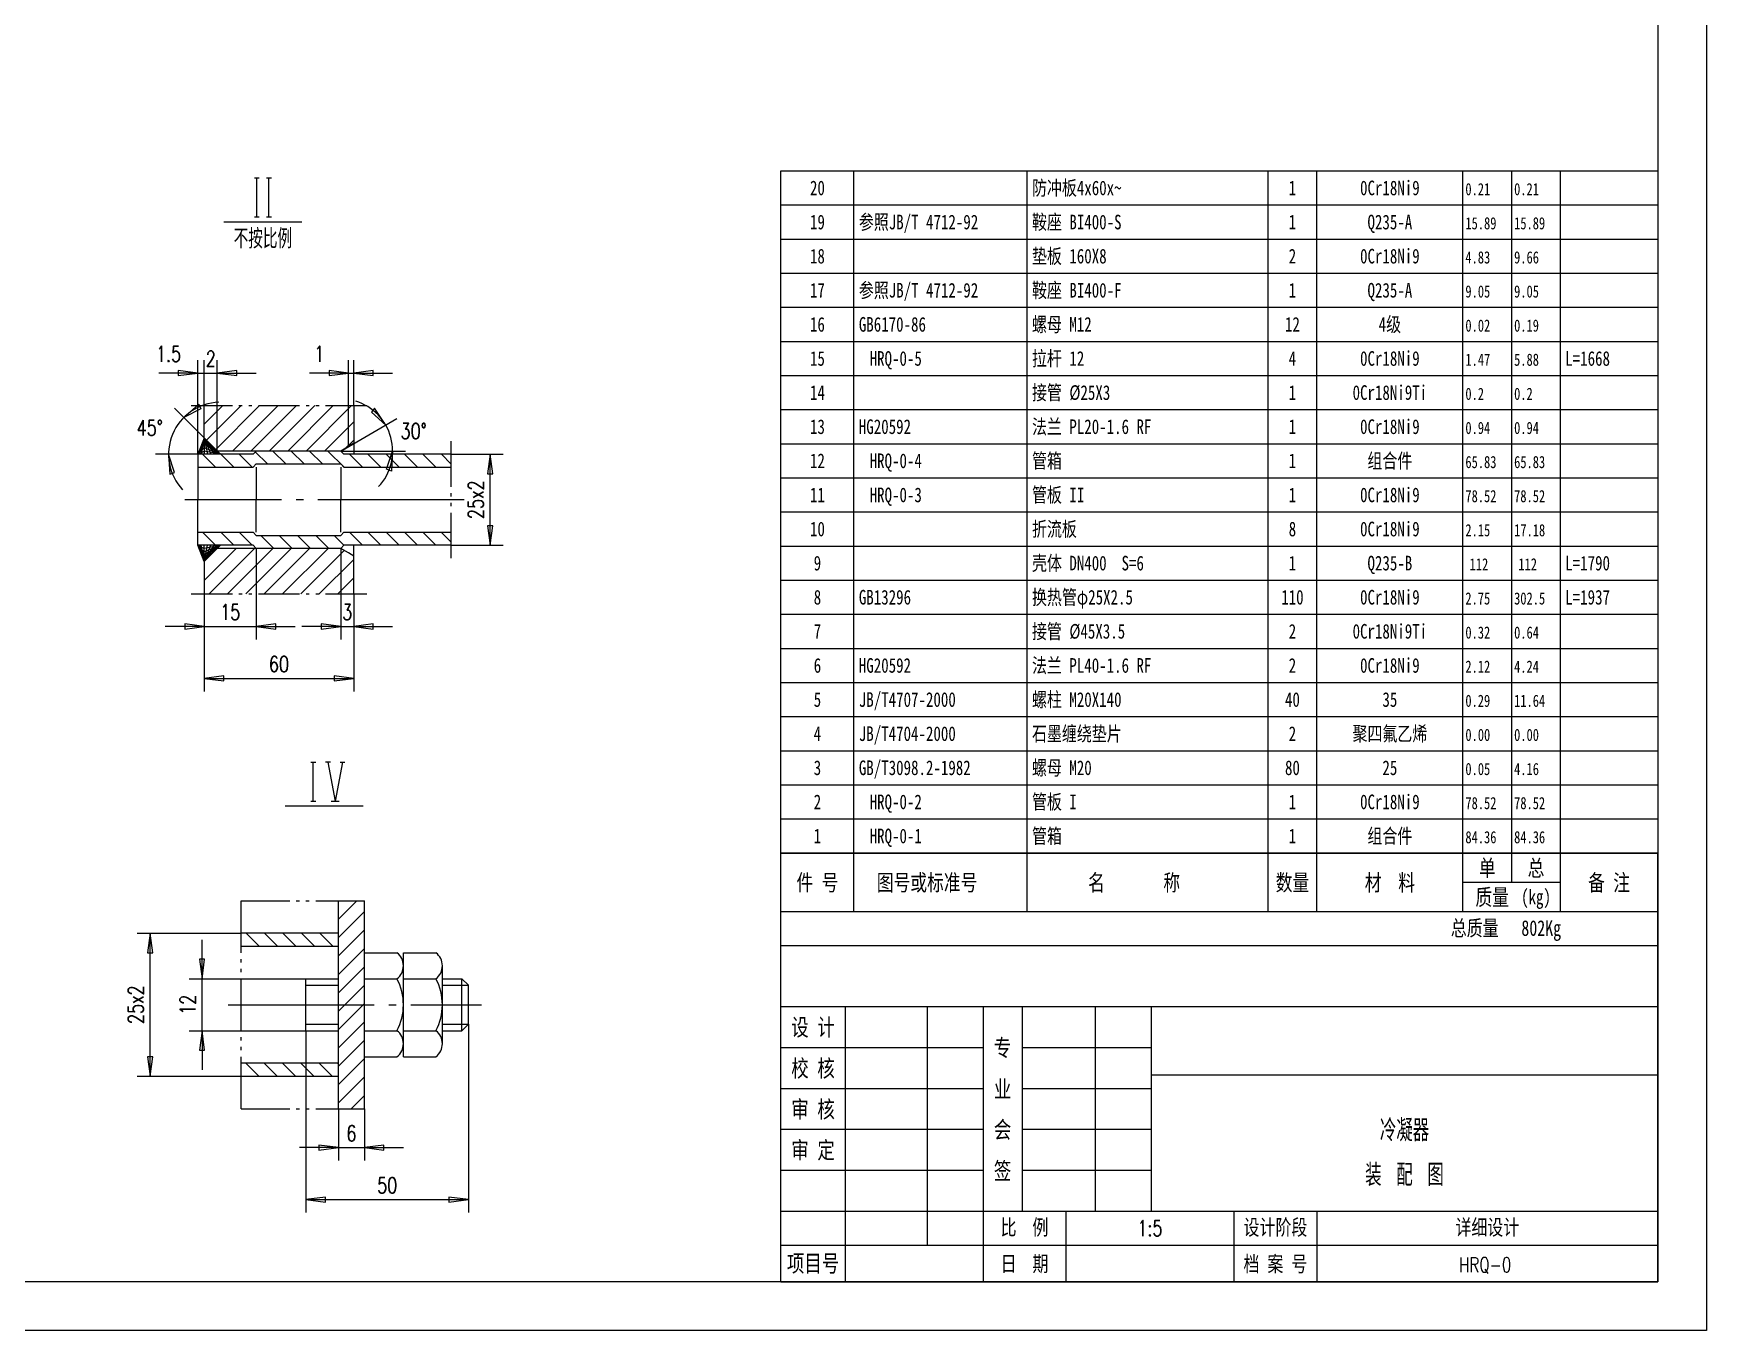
# Model space of a CAD drawing. Extents: x -287 to 13624, y -50 to 2920.
# Drawn here: x 2286 to 4003, y -50 to 1281 of the extents above; entities that cross this region are included whole.
import ezdxf
from ezdxf.enums import TextEntityAlignment as Align

# ---------------------------------------------------------------- set-up
doc = ezdxf.new("R2010")
doc.units = 0
doc.header["$LTSCALE"] = 30
doc.header["$MEASUREMENT"] = 0
doc.linetypes.add('CENTER', pattern=[6.25, 5, -0.5, 0.25, -0.5])
doc.layers.get('0').update_dxf_attribs({"linetype": 'CONTINUOUS'})
for name, color, linetype in [('1', 2, 'CONTINUOUS'), ('2', 1, 'CONTINUOUS'), ('4', 2, 'CENTER')]:
    doc.layers.add(name, color=color, linetype=linetype)
doc.styles.add('HZ', font='txt', dxfattribs={"width": 0.75, "bigfont": 'hztxt'})
doc.styles.add('MYHZ', font='SimSun.ttf', dxfattribs={"width": 0.75})

msp = doc.modelspace()

# ---------------------------------------------------------------- linework, layer by layer
at = {"color": 7}
for p, q in [((3119, 282.4999999999897), (3119, 1.466318842507832e-06)), ((3203, 282.4999999999897), (3203, 37.4999999999897)), ((3260.5, 282.4999999999897), (3260.5, -1.552715282410275e-06)), ((3300.5, 282.4999999999897), (3300.5, 72.49999999998971)), ((3375.5, 282.4999999999897), (3375.5, 72.49999999998971)), ((3433, 282.4999999999897), (3433, 72.49999999998971)), ((3053, 240.4999999999897), (3260.5, 240.4999999999897)), ((3300.5, 240.4999999999897), (3433, 240.4999999999897)), ((3433, 212.4999999999897), (3953, 212.4999999999897)), ((3053, 198.4999999999897), (3260.5, 198.4999999999897)), ((3300.5, 198.4999999999897), (3433, 198.4999999999897)), ((3053, 156.4999999999897), (3260.5, 156.4999999999897)), ((3300.5, 156.4999999999897), (3433, 156.4999999999897)), ((3053, 114.4999999999897), (3260.5, 114.4999999999897)), ((3300.5, 114.4999999999897), (3433, 114.4999999999897)), ((3053, 72.49999999998971), (3953, 72.49999999998971)), ((3345.5, 72.49999999998971), (3345.5, -1.552715282410275e-06)), ((3518, 72.49999999998971), (3518, -1.552715282410275e-06)), ((3603, 72.49999999998971), (3603, -1.552714612966914e-06)), ((3053, 37.4999999999897), (3953, 37.4999999999897))]:
    msp.add_line(p, q, dxfattribs=at)
at = {"layer": '1', "color": 7}
for p, q in [((3053, 1140), (3953, 1140)), ((3128, 440), (3128, 1140)), ((3305.706523225894, 440), (3305.706523225893, 1140)), ((3553, 440), (3553, 1140)), ((3603, 440), (3603, 1140)), ((3753, 440), (3753, 1140)), ((3803, 440), (3803, 1140)), ((3853, 440), (3853, 1140)), ((3053, 1105), (3953, 1105)), ((2481.326647586064, 1087.842981229551), (2561.326647586064, 1087.842981229551)), ((3053, 1070), (3953, 1070)), ((3053, 1035), (3953, 1035)), ((3053, 1000), (3953, 1000)), ((3053, 965), (3953, 965)), ((2454.539397366421, 849.2025074397989), (2454.539397366421, 945.8691334163614)), ((2461.206023342984, 865.8691334163614), (2461.206023342984, 945.8691334163614)), ((2474.539397366421, 852.5358204280801), (2474.539397366421, 945.8691334163614)), ((2609.206023342984, 857.1545948421426), (2609.206023342984, 945.8691334163614)), ((2614.539397366421, 899.2025074397989), (2614.539397366421, 945.8691334163614)), ((2454.539397366421, 932.5358814632364), (2461.206023342984, 932.5358814632364)), ((2461.206023342984, 932.5358814632364), (2474.539397366421, 932.5358814632364)), ((2609.206023342984, 932.5358814632364), (2614.539397366421, 932.5358814632364)), ((3053, 930), (3953, 930)), ((2477.872649319546, 849.2025074397989), (2430.753142483609, 896.3638843929239)), ((2447.872649319546, 899.2025074397989), (2490.094939358609, 899.2025074397989)), ((2480.320403225796, 899.2025074397989), (2461.206023342984, 880.0880054866739)), ((2463.524626858609, 863.5505299007364), (2499.176604397671, 899.2025074397989)), ((2518.032805569546, 899.2025074397989), (2472.952727444546, 854.1224293147989)), ((2490.222380764859, 852.5358204280801), (2536.889006741421, 899.2025074397989)), ((2496.761565335171, 899.2025074397989), (2500.094939358609, 899.2025074397989)), ((2506.761565335171, 899.2025074397989), (2510.094939358609, 899.2025074397989)), ((2555.745085842984, 899.2025074397989), (2509.078581936734, 852.5358204280801)), ((2516.761565335171, 899.2025074397989), (2558.983855374234, 899.2025074397989)), ((2527.934661038296, 852.5358204280801), (2574.601287014859, 899.2025074397989)), ((2593.457488186734, 899.2025074397989), (2546.790862210171, 852.5358204280801)), ((2565.647063382046, 852.5358204280801), (2612.313689358609, 899.2025074397989)), ((2565.650481350796, 899.2025074397989), (2568.983855374234, 899.2025074397989)), ((2575.650481350796, 899.2025074397989), (2578.983855374234, 899.2025074397989)), ((2585.650481350796, 899.2025074397989), (2627.872649319546, 899.2025074397989)), ((3053, 895), (3953, 895)), ((2614.539397366421, 882.5720142757364), (2584.503142483609, 852.5358204280801)), ((2601.206023342984, 852.5358204280801), (2658.944304592984, 885.8633961116739)), ((2606.300871975796, 855.4772877132364), (2614.539397366421, 863.7158131038614)), ((2714.539397366421, 815.8691334163614), (2714.539397366421, 862.5358204280801)), ((3053, 860), (3953, 860)), ((2477.872649319546, 849.2025074397989), (2411.206023342984, 849.2420582210489)), ((2459.370696194546, 849.2025074397989), (2472.703948147671, 835.8691334163614)), ((2491.560149319546, 835.8691334163614), (2478.226775296109, 849.2025074397989)), ((2497.082976467984, 849.2025074397989), (2510.416350491421, 835.8691334163614)), ((2525.939177639859, 839.2025074397989), (2513.572600491421, 851.5690845882364)), ((2531.462004788296, 852.5358204280801), (2544.795378811734, 839.2025074397989)), ((2563.651457913296, 839.2025074397989), (2550.318205960171, 852.5358204280801)), ((2569.174285061734, 852.5358204280801), (2582.507659085171, 839.2025074397989)), ((2604.697234280484, 835.8691334163614), (2588.030486233609, 852.5358204280801)), ((2601.206023342984, 852.5358204280801), (2667.872649319546, 852.5358204280801)), ((2610.220061428921, 849.2025074397989), (2623.553313382046, 835.8691334163614)), ((2642.409514553921, 835.8691334163614), (2629.076140530484, 849.2025074397989)), ((2647.932341702359, 849.2025074397989), (2661.265715725796, 835.8691334163614)), ((2680.121794827359, 835.8691334163614), (2666.788542874234, 849.2025074397989)), ((2685.644744046109, 849.2025074397989), (2698.977995999234, 835.8691334163614)), ((2714.539397366421, 839.1639942562051), (2704.500945217984, 849.2025074397989)), ((2714.539397366421, 849.2025074397989), (2767.872771389859, 849.2025074397989)), ((2754.539397366421, 755.8691334163614), (2754.539397366421, 849.2025074397989)), ((3053, 825), (3953, 825)), ((2714.539397366421, 805.8691334163614), (2714.539397366421, 809.2025074397989)), ((2714.539397366421, 795.8691334163614), (2714.539397366421, 799.2025074397989)), ((3053, 790), (3953, 790)), ((2714.539397366421, 742.5358204280801), (2714.539397366421, 789.2025074397989)), ((2459.231902249234, 769.2025074397989), (2472.565154202359, 755.8691334163614)), ((2491.421355374234, 755.8691334163614), (2478.087981350796, 769.2025074397989)), ((2496.944182522671, 769.2025074397989), (2510.277556546109, 755.8691334163614)), ((2532.467009671109, 752.5358204280801), (2519.133757717984, 765.8691334163614)), ((2537.989836819546, 765.8691334163614), (2551.323210842984, 752.5358204280801)), ((2570.179412014859, 752.5358204280801), (2556.846037991421, 765.8691334163614)), ((2575.702239163296, 765.8691334163614), (2589.035491116421, 752.5358204280801)), ((2604.558318264859, 755.8691334163614), (2594.558318264859, 765.8691334163614)), ((2610.081267483609, 769.2025074397989), (2623.414519436734, 755.8691334163614)), ((2642.270720608609, 755.8691334163614), (2628.937346585171, 769.2025074397989)), ((2647.793547757046, 769.2025074397989), (2661.126921780484, 755.8691334163614)), ((2679.983000882046, 755.8691334163614), (2666.649748928921, 769.2025074397989)), ((2685.505828030484, 769.2025074397989), (2698.839202053921, 755.8691334163614)), ((2714.539397366421, 759.0251392757364), (2704.362029202359, 769.2025074397989)), ((2714.539397366421, 755.8691334163614), (2767.872771389859, 755.8691334163614)), ((2493.931365139859, 752.5358204280801), (2461.206023342984, 719.8103565608926)), ((2466.120940335171, 705.8691334163614), (2512.787566311734, 752.5358204280801)), ((2531.643767483609, 752.5358204280801), (2484.977141507046, 705.8691334163614)), ((2503.833342678921, 705.8691334163614), (2550.499968655484, 752.5358204280801)), ((2514.539397366421, 752.5358204280801), (2514.539397366421, 659.2024464046426)), ((2569.356047757046, 752.5358204280801), (2522.689421780484, 705.8691334163614)), ((2541.545622952359, 705.8691334163614), (2588.212248928921, 752.5358204280801)), ((2604.922576077359, 750.3900074397989), (2560.401824124234, 705.8691334163614)), ((2579.258025296109, 705.8691334163614), (2614.539397366421, 741.1505665218301)), ((2601.206023342984, 752.5358204280801), (2601.206023342984, 659.2024464046426)), ((3053, 755), (3953, 755)), ((2614.539397366421, 722.2943653499551), (2598.114226467984, 705.8691334163614)), ((2447.872649319546, 705.8691334163614), (2490.094939358609, 705.8691334163614)), ((2461.206023342984, 705.8691334163614), (2461.206023342984, 605.8691334163614)), ((2496.761565335171, 705.8691334163614), (2500.094939358609, 705.8691334163614)), ((2506.761565335171, 705.8691334163614), (2510.094939358609, 705.8691334163614)), ((2516.761565335171, 705.8691334163614), (2558.983855374234, 705.8691334163614)), ((2565.650481350796, 705.8691334163614), (2568.983855374234, 705.8691334163614)), ((2575.650481350796, 705.8691334163614), (2578.983855374234, 705.8691334163614)), ((2585.650481350796, 705.8691334163614), (2627.872649319546, 705.8691334163614)), ((2614.539397366421, 705.8691334163614), (2614.539397366421, 605.8691334163614)), ((3053, 720), (3953, 720)), ((2461.206023342984, 672.5358204280801), (2514.539397366421, 672.5358204280801)), ((2601.206023342984, 672.5358204280801), (2614.539397366421, 672.5358204280801)), ((3053, 685), (3953, 685)), ((3053, 650), (3953, 650)), ((2461.206023342984, 619.2024464046426), (2614.539397366421, 619.2024464046426)), ((3053, 615), (3953, 615)), ((3053, 580), (3953, 580)), ((3053, 545), (3953, 545)), ((3053, 510), (3953, 510)), ((2544.324133192285, 488.2782747584424), (2624.324133192285, 488.2782747584424)), ((3053, 475), (3953, 475)), ((3953, 440), (3053, 440)), ((3053, 440), (3953, 440)), ((3128, 380), (3128, 440)), ((3305.706523225893, 380), (3305.706523225893, 440)), ((3553, 380), (3553, 440)), ((3603, 380), (3603, 440)), ((3753, 380), (3753, 440)), ((3803, 410), (3803, 440)), ((3853, 380), (3853, 440)), ((3753, 410), (3853, 410)), ((2498.924019892496, 391.0018731602977), (2548.924019892496, 391.0018731602977)), ((2498.924019892496, 337.6685601720164), (2498.924019892496, 391.0018731602977)), ((2555.590767939371, 391.0018731602977), (2558.924019892496, 391.0018731602977)), ((2565.590767939371, 391.0018731602977), (2568.924019892496, 391.0018731602977)), ((2575.590767939371, 391.0018731602977), (2625.590767939371, 391.0018731602977)), ((2617.842232783121, 391.0018731602977), (2598.924019892496, 372.0837823399852)), ((2598.924019892496, 353.2277032384227), (2625.590767939371, 379.8943292149852)), ((2625.590767939371, 361.0381280431102), (2598.924019892496, 334.3714410313914)), ((2392.257271845621, 357.6686212071727), (2498.924019892496, 357.6686212071727)), ((2405.590767939371, 211.0018731602977), (2405.590767939371, 357.6686212071727)), ((2504.265084345621, 357.6686212071727), (2517.598336298746, 344.3352471837352)), ((2536.454537470621, 344.3352471837352), (2523.121285517496, 357.6686212071727)), ((2541.977242548746, 357.6686212071727), (2555.310738642496, 344.3352471837352)), ((2574.166939814371, 344.3352471837352), (2560.833443720621, 357.6686212071727)), ((2579.689644892496, 357.6686212071727), (2593.022896845621, 344.3352471837352)), ((2598.924019892496, 357.2904473790477), (2598.545846064371, 357.6686212071727)), ((2498.924019892496, 327.6685601720164), (2498.924019892496, 331.0018731602977)), ((2598.924019892496, 315.5152398595164), (2625.590767939371, 342.1819268712352)), ((2445.590767939371, 311.0018731602977), (2565.590767939371, 311.0018731602977)), ((2458.924019892496, 257.6685601720164), (2458.924019892496, 311.0018731602977)), ((2498.924019892496, 317.6685601720164), (2498.924019892496, 321.0018731602977)), ((2498.924019892496, 257.6685601720164), (2498.924019892496, 311.0018731602977)), ((2625.590767939371, 323.3257256993602), (2598.924019892496, 296.6590386876414)), ((2565.590767939371, 304.3352471837352), (2598.924019892496, 304.3352471837352)), ((2598.924019892496, 277.8028375157664), (2625.590767939371, 304.4695245274852)), ((2705.590767939371, 304.3352471837352), (2732.257271845621, 304.3352471837352)), ((2625.590767939371, 285.6133843907664), (2598.924019892496, 258.9466363438914)), ((2445.590767939371, 257.6685601720164), (2565.590767939371, 257.6685601720164)), ((2565.590767939371, 264.3352471837352), (2598.924019892496, 264.3352471837352)), ((2565.590767939371, 257.6685601720164), (2565.590767939371, 71.00187316029769)), ((2598.924019892496, 240.0904351720164), (2625.590767939371, 266.7571221837352)), ((2705.590767939371, 264.3352471837352), (2732.257271845621, 264.3352471837352)), ((2732.257271845621, 264.3352471837352), (2732.257271845621, 71.00187316029769)), ((2498.924019892496, 247.6685601720164), (2498.924019892496, 251.0018731602977)), ((2498.924019892496, 237.6685601720164), (2498.924019892496, 241.0018731602977)), ((2625.590767939371, 247.9009210118602), (2598.924019892496, 221.2342950352977)), ((2498.924019892496, 177.6685601720164), (2498.924019892496, 231.0018731602977)), ((2503.719430048746, 224.3352471837352), (2517.052682001871, 211.0018731602977)), ((2535.908883173746, 211.0018731602977), (2522.575631220621, 224.3352471837352)), ((2541.431832392496, 224.3352471837352), (2554.765084345621, 211.0018731602977)), ((2573.621285517496, 211.0018731602977), (2560.287789423746, 224.3352471837352)), ((2579.143990595621, 224.3352471837352), (2592.477242548746, 211.0018731602977)), ((2598.924019892496, 223.4114190587352), (2598.000191767496, 224.3352471837352)), ((2598.924019892496, 202.3780938634227), (2625.590767939371, 229.0447198399852)), ((2392.257271845621, 211.0018731602977), (2498.924019892496, 211.0018731602977)), ((2625.590767939371, 210.1885797032664), (2598.924019892496, 183.5218316563914)), ((2611.926949579996, 177.6685601720164), (2625.590767939371, 191.3323785313914)), ((2498.924019892496, 177.6685601720164), (2548.924019892496, 177.6685601720164)), ((2555.590767939371, 177.6685601720164), (2558.924019892496, 177.6685601720164)), ((2565.590767939371, 177.6685601720164), (2568.924019892496, 177.6685601720164)), ((2575.590767939371, 177.6685601720164), (2625.590767939371, 177.6685601720164)), ((2598.924019892496, 177.6685601720164), (2598.924019892496, 124.3351861485789)), ((2625.590767939371, 177.6685601720164), (2625.590767939371, 124.3351861485789)), ((2598.924019892496, 137.6685601720164), (2625.590767939371, 137.6685601720164)), ((2565.590767939371, 84.33518614857894), (2732.257271845621, 84.33518614857894))]:
    msp.add_line(p, q, dxfattribs=at)
for points in [[(-286.7150936533035, -50), (-286.7150936533035, 2920), (4003, 2920), (4003, -50)], [(2440.177092678921, 886.9316334163614), (2455.667693264859, 900.6120533382364), (2457.782439358609, 895.7159351741739)], [(2647.396697171109, 879.1979298030801), (2635.983977444546, 896.4276050960489), (2632.671843655484, 892.2474293147989)], [(2424.539275296109, 849.2341236507364), (2425.797942288296, 828.6058277522989), (2430.757414944546, 830.5674366390176)], [(2654.539397366421, 852.5358204280801), (2653.268523342984, 831.9082569515176), (2648.310149319546, 833.8727955257364)]]:
    msp.add_lwpolyline(points, close=True, dxfattribs=at)
for points in [[(2454.539397366421, 932.5358814632364), (2434.539397366421, 935.2026295101114), (2434.539397366421, 929.8692554866739), (2454.539397366421, 932.5358814632364), (2414.539397366421, 932.5360035335489)], [(2474.539397366421, 932.5358814632364), (2494.539397366421, 929.8691334163614), (2494.539397366421, 935.2025074397989), (2474.539397366421, 932.5358814632364), (2514.539397366421, 932.5356373226114)], [(2609.206023342984, 932.5358814632364), (2589.206023342984, 935.2026295101114), (2589.206023342984, 929.8692554866739), (2609.206023342984, 932.5358814632364), (2569.206023342984, 932.5360035335489)], [(2614.539397366421, 932.5358814632364), (2634.539397366421, 929.8691334163614), (2634.539397366421, 935.2025074397989), (2614.539397366421, 932.5358814632364), (2654.539397366421, 932.5356373226114)], [(2754.539397366421, 849.2025074397989), (2751.872649319546, 829.2025074397989), (2757.206023342984, 829.2025074397989), (2754.539397366421, 849.2025074397989)], [(2754.539397366421, 755.8691334163614), (2757.206145413296, 775.8691334163614), (2751.872771389859, 775.8691334163614), (2754.539397366421, 755.8691334163614)], [(2461.206023342984, 672.5358204280801), (2441.206023342984, 675.2025074397989), (2441.206023342984, 669.8691944515176), (2461.206023342984, 672.5358204280801), (2421.206023342984, 672.5359424983926)], [(2514.539397366421, 672.5358204280801), (2534.539397366421, 669.8690723812051), (2534.539397366421, 675.2023853694864), (2514.539397366421, 672.5358204280801), (2554.539397366421, 672.5356373226114)], [(2601.206023342984, 672.5358204280801), (2581.206023342984, 675.2025074397989), (2581.206023342984, 669.8691944515176), (2601.206023342984, 672.5358204280801), (2561.206023342984, 672.5359424983926)], [(2614.539397366421, 672.5358204280801), (2634.539397366421, 669.8690723812051), (2634.539397366421, 675.2023853694864), (2614.539397366421, 672.5358204280801), (2654.539397366421, 672.5356373226114)], [(2461.206023342984, 619.2024464046426), (2481.206023342984, 616.5357593929239), (2481.206023342984, 621.8691334163614), (2461.206023342984, 619.2024464046426)], [(2614.539397366421, 619.2024464046426), (2594.539397366421, 621.8691334163614), (2594.539397366421, 616.5358204280801), (2614.539397366421, 619.2024464046426)], [(2405.590767939371, 357.6686212071727), (2402.924019892496, 337.6686212071727), (2408.257271845621, 337.6686212071727), (2405.590767939371, 357.6686212071727)], [(2458.924019892496, 311.0018731602977), (2461.590767939371, 331.0018731602977), (2456.257515986246, 331.0018731602977), (2458.924019892496, 311.0018731602977), (2458.924264033121, 351.0018731602977)], [(2458.924019892496, 257.6685601720164), (2456.257271845621, 237.6685601720164), (2461.590523798746, 237.6685601720164), (2458.924019892496, 257.6685601720164), (2458.923775751871, 217.6685601720164)], [(2405.590767939371, 211.0018731602977), (2408.257515986246, 231.0018731602977), (2402.924019892496, 231.0018731602977), (2405.590767939371, 211.0018731602977)], [(2598.924019892496, 137.6685601720164), (2578.924019892496, 140.3352471837352), (2578.924019892496, 135.0019341954539), (2598.924019892496, 137.6685601720164), (2558.924019892496, 137.6686822423289)], [(2625.590767939371, 137.6685601720164), (2645.590767939371, 135.0018121251414), (2645.590767939371, 140.3351251134227), (2625.590767939371, 137.6685601720164), (2665.590767939371, 137.6683770665477)], [(2565.590767939371, 84.33518614857894), (2585.590767939371, 81.66849913686019), (2585.590767939371, 87.00187316029769), (2565.590767939371, 84.33518614857894)], [(2732.257271845621, 84.33518614857894), (2712.257271845621, 87.00187316029769), (2712.257271845621, 81.66856017201644), (2732.257271845621, 84.33518614857894)]]:
    msp.add_lwpolyline(points, dxfattribs=at)
for centre, start, end in [((2477.872649319546, 849.2025074397989), 91.77229309081692, 223.2277069091921), ((2601.206023342984, 852.5358204280801), 316.7723083495977, 73.22772216797031)]:
    msp.add_arc(centre, 53.33333587646484, start, end, dxfattribs=at)
for points in [[(2454.539397366421, 932.5358814632364), (2434.539397366421, 935.2026295101114), (2434.539397366421, 929.8692554866739), (2454.539397366421, 932.5358814632364)], [(2474.539397366421, 932.5358814632364), (2494.539397366421, 929.8691334163614), (2494.539397366421, 935.2025074397989), (2474.539397366421, 932.5358814632364)], [(2609.206023342984, 932.5358814632364), (2589.206023342984, 935.2026295101114), (2589.206023342984, 929.8692554866739), (2609.206023342984, 932.5358814632364)], [(2614.539397366421, 932.5358814632364), (2634.539397366421, 929.8691334163614), (2634.539397366421, 935.2025074397989), (2614.539397366421, 932.5358814632364)], [(2440.177092678921, 886.9316334163614), (2455.667693264859, 900.6120533382364), (2457.782439358609, 895.7159351741739), (2440.177092678921, 886.9316334163614)], [(2647.396697171109, 879.1979298030801), (2635.983977444546, 896.4276050960489), (2632.671843655484, 892.2474293147989), (2647.396697171109, 879.1979298030801)], [(2424.539275296109, 849.2341236507364), (2425.797942288296, 828.6058277522989), (2430.757414944546, 830.5674366390176), (2424.539275296109, 849.2341236507364)], [(2654.539397366421, 852.5358204280801), (2653.268523342984, 831.9082569515176), (2648.310149319546, 833.8727955257364), (2654.539397366421, 852.5358204280801)], [(2754.539397366421, 849.2025074397989), (2751.872649319546, 829.2025074397989), (2757.206023342984, 829.2025074397989), (2754.539397366421, 849.2025074397989)], [(2754.539397366421, 755.8691334163614), (2757.206145413296, 775.8691334163614), (2751.872771389859, 775.8691334163614), (2754.539397366421, 755.8691334163614)], [(2461.206023342984, 672.5358204280801), (2441.206023342984, 675.2025074397989), (2441.206023342984, 669.8691944515176), (2461.206023342984, 672.5358204280801)], [(2514.539397366421, 672.5358204280801), (2534.539397366421, 669.8690723812051), (2534.539397366421, 675.2023853694864), (2514.539397366421, 672.5358204280801)], [(2601.206023342984, 672.5358204280801), (2581.206023342984, 675.2025074397989), (2581.206023342984, 669.8691944515176), (2601.206023342984, 672.5358204280801)], [(2614.539397366421, 672.5358204280801), (2634.539397366421, 669.8690723812051), (2634.539397366421, 675.2023853694864), (2614.539397366421, 672.5358204280801)], [(2461.206023342984, 619.2024464046426), (2481.206023342984, 616.5357593929239), (2481.206023342984, 621.8691334163614), (2461.206023342984, 619.2024464046426)], [(2614.539397366421, 619.2024464046426), (2594.539397366421, 621.8691334163614), (2594.539397366421, 616.5358204280801), (2614.539397366421, 619.2024464046426)], [(2405.590767939371, 357.6686212071727), (2402.924019892496, 337.6686212071727), (2408.257271845621, 337.6686212071727), (2405.590767939371, 357.6686212071727)], [(2458.924019892496, 311.0018731602977), (2461.590767939371, 331.0018731602977), (2456.257515986246, 331.0018731602977), (2458.924019892496, 311.0018731602977)], [(2458.924019892496, 257.6685601720164), (2456.257271845621, 237.6685601720164), (2461.590523798746, 237.6685601720164), (2458.924019892496, 257.6685601720164)], [(2405.590767939371, 211.0018731602977), (2408.257515986246, 231.0018731602977), (2402.924019892496, 231.0018731602977), (2405.590767939371, 211.0018731602977)], [(2598.924019892496, 137.6685601720164), (2578.924019892496, 140.3352471837352), (2578.924019892496, 135.0019341954539), (2598.924019892496, 137.6685601720164)], [(2625.590767939371, 137.6685601720164), (2645.590767939371, 135.0018121251414), (2645.590767939371, 140.3351251134227), (2625.590767939371, 137.6685601720164)], [(2565.590767939371, 84.33518614857894), (2585.590767939371, 81.66849913686019), (2585.590767939371, 87.00187316029769), (2565.590767939371, 84.33518614857894)], [(2732.257271845621, 84.33518614857894), (2712.257271845621, 87.00187316029769), (2712.257271845621, 81.66856017201644), (2732.257271845621, 84.33518614857894)]]:
    msp.add_solid(points, dxfattribs=at)
at = {"layer": '2', "color": 7}
for p, q in [((3053, 440), (3053, 1140)), ((2512.576647586064, 1132.842981229551), (2517.576647586064, 1132.842981229551)), ((2515.076647586064, 1092.842981229551), (2515.076647586064, 1132.842981229551)), ((2525.076647586064, 1132.842981229551), (2530.076647586064, 1132.842981229551)), ((2527.576647586064, 1092.842981229551), (2527.576647586064, 1132.842981229551)), ((2512.576647586064, 1092.842981229551), (2517.576647586064, 1092.842981229551)), ((2525.076647586064, 1092.842981229551), (2530.076647586064, 1092.842981229551)), ((2461.206023342984, 865.8691334163614), (2461.206023342984, 899.2025074397989)), ((2614.539397366421, 899.2025074397989), (2614.539397366421, 849.2025074397989)), ((2461.206023342984, 865.8691334163614), (2454.539397366421, 849.2025074397989)), ((2454.539397366421, 849.2025074397989), (2461.206023342984, 862.5358204280801)), ((2454.539397366421, 849.2025074397989), (2461.206023342984, 859.2025074397989)), ((2461.206023342984, 865.8691334163614), (2457.872649319546, 849.2025074397989)), ((2461.206023342984, 865.8691334163614), (2474.539397366421, 849.2025074397989)), ((2461.206023342984, 865.8691334163614), (2471.206023342984, 849.2025074397989)), ((2461.206023342984, 865.8691334163614), (2467.872649319546, 849.2025074397989)), ((2461.206023342984, 865.8691334163614), (2464.539397366421, 849.2025074397989)), ((2461.206023342984, 865.8691334163614), (2461.206023342984, 849.2025074397989)), ((2474.539397366421, 852.5358204280801), (2461.206023342984, 865.8691334163614)), ((2477.872649319546, 849.2025074397989), (2461.206023342984, 862.5358204280801)), ((2477.872649319546, 849.2025074397989), (2461.206023342984, 859.2025074397989)), ((2614.539397366421, 860.4879078304239), (2609.206023342984, 857.1545948421426)), ((2454.539397366421, 849.2025074397989), (2461.206023342984, 855.8691334163614)), ((2454.539397366421, 849.2025074397989), (2461.206023342984, 852.5358204280801)), ((2454.539397366421, 849.2025074397989), (2454.539397366421, 835.8691334163614)), ((2511.206023342984, 849.2025074397989), (2454.539397366421, 849.2025074397989)), ((2477.872649319546, 849.2025074397989), (2461.206023342984, 855.8691334163614)), ((2477.872649319546, 849.2025074397989), (2461.206023342984, 852.5358204280801)), ((2474.539397366421, 852.5358204280801), (2477.872649319546, 849.2025074397989)), ((2514.539397366421, 852.5358204280801), (2474.539397366421, 852.5358204280801)), ((2514.539397366421, 852.5358204280801), (2511.206023342984, 849.2025074397989)), ((2601.206023342984, 852.5358204280801), (2514.539397366421, 852.5358204280801)), ((2609.206023342984, 857.1545948421426), (2601.206023342984, 852.5358204280801)), ((2604.539397366421, 849.2025074397989), (2601.206023342984, 852.5358204280801)), ((2714.539397366421, 849.2025074397989), (2604.539397366421, 849.2025074397989)), ((2454.539397366421, 835.8691334163614), (2454.539397366421, 802.5358204280801)), ((2454.539397366421, 835.8691334163614), (2511.206023342984, 835.8691334163614)), ((2511.206023342984, 835.8691334163614), (2514.539397366421, 839.2025074397989)), ((2514.539397366421, 839.2025074397989), (2601.206023342984, 839.2025074397989)), ((2514.539397366421, 835.8691334163614), (2514.539397366421, 802.5358204280801)), ((2601.206023342984, 839.2025074397989), (2604.539397366421, 835.8691334163614)), ((2601.206023342984, 835.8691334163614), (2601.206023342984, 802.5358204280801)), ((2604.539397366421, 835.8691334163614), (2714.539397366421, 835.8691334163614)), ((2454.539397366421, 769.2025074397989), (2454.539397366421, 802.5358204280801)), ((2514.539397366421, 769.2025074397989), (2514.539397366421, 802.5358204280801)), ((2601.206023342984, 769.2025074397989), (2601.206023342984, 802.5358204280801)), ((2454.539397366421, 769.2025074397989), (2511.206023342984, 769.2025074397989)), ((2454.539397366421, 755.8691334163614), (2454.539397366421, 769.2025074397989)), ((2511.206023342984, 755.8691334163614), (2454.539397366421, 755.8691334163614)), ((2454.539397366421, 755.8691334163614), (2461.206023342984, 752.5358204280801)), ((2454.539397366421, 755.8691334163614), (2461.206023342984, 749.2025074397989)), ((2454.539397366421, 755.8691334163614), (2461.206023342984, 745.8691334163614)), ((2454.539397366421, 755.8691334163614), (2461.206023342984, 742.5358204280801)), ((2461.206023342984, 739.2025074397989), (2454.539397366421, 755.8691334163614)), ((2461.206023342984, 739.2025074397989), (2457.872649319546, 755.8691334163614)), ((2477.872649319546, 755.8691334163614), (2461.206023342984, 752.5358204280801)), ((2477.872649319546, 755.8691334163614), (2461.206023342984, 749.2025074397989)), ((2477.872649319546, 755.8691334163614), (2461.206023342984, 745.8691334163614)), ((2477.872649319546, 755.8691334163614), (2461.206023342984, 742.5358204280801)), ((2461.206023342984, 739.2025074397989), (2474.539397366421, 755.8691334163614)), ((2461.206023342984, 739.2025074397989), (2471.206023342984, 755.8691334163614)), ((2461.206023342984, 739.2025074397989), (2467.872649319546, 755.8691334163614)), ((2461.206023342984, 739.2025074397989), (2464.539397366421, 755.8691334163614)), ((2461.206023342984, 739.2025074397989), (2461.206023342984, 755.8691334163614)), ((2474.539397366421, 752.5358204280801), (2477.872649319546, 755.8691334163614)), ((2511.206023342984, 769.2025074397989), (2514.539397366421, 765.8691334163614)), ((2514.539397366421, 752.5358204280801), (2511.206023342984, 755.8691334163614)), ((2514.539397366421, 765.8691334163614), (2601.206023342984, 765.8691334163614)), ((2601.206023342984, 765.8691334163614), (2604.539397366421, 769.2025074397989)), ((2604.539397366421, 755.8691334163614), (2601.206023342984, 752.5358204280801)), ((2604.539397366421, 769.2025074397989), (2714.539397366421, 769.2025074397989)), ((2714.539397366421, 755.8691334163614), (2604.539397366421, 755.8691334163614)), ((2614.539397366421, 705.8691334163614), (2614.539397366421, 755.8691334163614)), ((2474.539397366421, 752.5358204280801), (2461.206023342984, 739.2025074397989)), ((2461.206023342984, 739.2025074397989), (2461.206023342984, 705.8691334163614)), ((2514.539397366421, 752.5358204280801), (2474.539397366421, 752.5358204280801)), ((2601.206023342984, 752.5358204280801), (2514.539397366421, 752.5358204280801)), ((2609.206023342984, 747.9169849788614), (2601.206023342984, 752.5358204280801)), ((2614.539397366421, 744.5836719905801), (2609.206023342984, 747.9169849788614)), ((2570.574133192285, 533.2782747584424), (2575.574133192285, 533.2782747584424)), ((2573.074133192285, 493.2782747584424), (2573.074133192285, 533.2782747584424)), ((2590.574133192285, 533.2782747584424), (2585.574133192285, 533.2782747584424)), ((2588.074133192285, 533.2782747584424), (2595.574133192285, 493.2782747584424)), ((2603.074133192285, 533.2782747584424), (2595.574133192285, 493.2782747584424)), ((2600.574133192285, 533.2782747584424), (2605.574133192285, 533.2782747584424)), ((2570.574133192285, 493.2782747584424), (2575.574133192285, 493.2782747584424)), ((2591.574133192285, 493.2782747584424), (2599.574133192285, 493.2782747584424)), ((3053, 380), (3053, 440)), ((3953, 380), (3953, 440)), ((2598.924019892496, 177.6685601720164), (2598.924019892496, 391.0018731602977)), ((2625.590767939371, 177.6685601720164), (2625.590767939371, 391.0018731602977)), ((3053, 380), (3953, 380)), ((3053, 380), (3953, 380)), ((3053, 380.0000000000002), (3953, 380.0000000000002)), ((3053, 2.204291436880279e-13), (3053, 380.0000000000002)), ((3953, 0), (3953, 380.0000000000002)), ((2598.924019892496, 357.6686212071727), (2498.924019892496, 357.6686212071727)), ((2498.924019892496, 344.3352471837352), (2598.924019892496, 344.3352471837352)), ((3053, 345.0000000000002), (3953, 345.0000000000002)), ((2625.590767939371, 337.6685601720164), (2658.924019892496, 337.6685601720164)), ((2665.590767939371, 337.6685601720164), (2698.924019892496, 337.6685601720164)), ((2665.590767939371, 231.0018731602977), (2665.590767939371, 337.6685601720164)), ((2498.924019892496, 311.0018731602977), (2598.924019892496, 311.0018731602977)), ((2498.924019892496, 311.0018731602977), (2598.924019892496, 311.0018731602977)), ((2565.590767939371, 257.6685601720164), (2565.590767939371, 311.0018731602977)), ((2625.590767939371, 311.0018731602977), (2658.924019892496, 311.0018731602977)), ((2665.590767939371, 311.0018731602977), (2698.924019892496, 311.0018731602977)), ((2705.590767939371, 244.3352471837352), (2705.590767939371, 324.3352471837352)), ((2705.590767939371, 311.0018731602977), (2725.590767939371, 311.0018731602977)), ((2725.590767939371, 311.0018731602977), (2732.257271845621, 304.3352471837352)), ((2725.590767939371, 257.6685601720164), (2725.590767939371, 311.0018731602977)), ((2732.257271845621, 264.3352471837352), (2732.257271845621, 304.3352471837352)), ((3053.000004749879, 282.4999999999897), (3953, 282.4999999999897)), ((2498.924019892496, 257.6685601720164), (2598.924019892496, 257.6685601720164)), ((2625.590767939371, 257.6685601720164), (2658.924019892496, 257.6685601720164)), ((2665.590767939371, 257.6685601720164), (2698.924019892496, 257.6685601720164)), ((2705.590767939371, 257.6685601720164), (2725.590767939371, 257.6685601720164)), ((2725.590767939371, 257.6685601720164), (2732.257271845621, 264.3352471837352)), ((2598.924019892496, 224.3352471837352), (2498.924019892496, 224.3352471837352)), ((2625.590767939371, 231.0018731602977), (2658.924019892496, 231.0018731602977)), ((2665.590767939371, 231.0018731602977), (2698.924019892496, 231.0018731602977)), ((2498.924019892496, 211.0018731602977), (2598.924019892496, 211.0018731602977)), ((3053, 2.204291436880279e-13), (3953, -1.029560334556145e-11))]:
    msp.add_line(p, q, dxfattribs=at)
msp.add_lwpolyline([(-161.7150936533035, 0), (-161.7150936533035, 2870), (3953, 2870), (3953, 0)], close=True, dxfattribs=at)
for centre, radius, start, end in [((2648.924019892496, 324.3352471837352), 16.66666793823242, 306.8699035644381, 53.13010406494452), ((2688.924019892496, 324.3352471837352), 16.66666793823242, 306.8699035644381, 53.13010406494452), ((2608.924019892496, 284.3352471837352), 56.66666793823242, 331.9275207519599, 28.07248687742209), ((2648.924019892496, 284.3352471837352), 56.66666793823242, 331.9275207519599, 28.07248687742209), ((2648.924019892496, 244.3352471837352), 16.66666793823242, 306.8699035644381, 53.13010406494452), ((2688.924019892496, 244.3352471837352), 16.66666793823242, 306.8699035644381, 53.13010406494452)]:
    msp.add_arc(centre, radius, start, end, dxfattribs=at)
at = {"layer": '4', "color": 7}
for p, q in [((2727.872771389859, 802.5358204280801), (2441.206023342984, 802.5358204280801)), ((2485.590767939371, 284.3352471837352), (2745.590767939371, 284.3352471837352))]:
    msp.add_line(p, q, dxfattribs=at)

# ---------------------------------------------------------------- texts
at = {"color": 7, "style": 'MYHZ', "width": 0.75}
for s, p in [('总质量', (3740.5, 355)), ('802Kg', (3812.942678369902, 355))]:
    msp.add_text(s, height=16, dxfattribs=at).set_placement(p)
for s, height, p in [('设 计', 17.5, (3086, 261.4999999999897)), ('专', 17.5, (3280.5, 240.4999999999897)), ('校 核', 17.5, (3086, 219.4999999999897)), ('业', 17.5, (3280.5, 198.4999999999897)), ('审 核', 17.5, (3086, 177.4999999999897)), ('会', 17.5, (3280.5, 156.4999999999897)), ('审 定', 17.5, (3086, 135.4999999999897)), ('签', 17.5, (3280.5, 114.4999999999897)), ('比  例', 16, (3303, 56.24999999998161)), ('设计阶段', 16, (3560.5, 56.24999999998161)), ('详细设计', 16, (3778, 56.2499999999816)), ('项目号', 17.5, (3086, 18.7499999999897)), ('日  期', 16, (3303, 18.7499999999897)), ('档 案 号', 16, (3560.5, 18.7499999999897))]:
    msp.add_text(s, height=height, dxfattribs=at).set_placement(p, align=Align.MIDDLE)
at = {"layer": '1', "color": 7, "width": 0.75}
for s, height, style, p in [('20', 15, 'MYHZ', (3090.5, 1115)), ('1', 15, 'MYHZ', (3578, 1115)), ('0Cr18Ni9', 15, 'MYHZ', (3678, 1115)), ('不按比例', 20, 'HZ', (2521.326647586064, 1060.342981229551)), ('19', 15, 'MYHZ', (3090.5, 1080)), ('1', 15, 'MYHZ', (3578, 1080)), ('Q235-A', 15, 'MYHZ', (3678, 1080)), ('18', 15, 'MYHZ', (3090.5, 1045)), ('2', 15, 'MYHZ', (3578, 1045)), ('0Cr18Ni9', 15, 'MYHZ', (3678, 1045)), ('17', 15, 'MYHZ', (3090.5, 1010)), ('1', 15, 'MYHZ', (3578, 1010)), ('Q235-A', 15, 'MYHZ', (3678, 1010)), ('16', 15, 'MYHZ', (3090.5, 975)), ('12', 15, 'MYHZ', (3578, 975)), ('4级', 15, 'MYHZ', (3678, 975)), ('1.5', 16, 'HZ', (2424.536023342984, 944.1991334163613)), ('2', 16, 'HZ', (2467.876023342984, 939.1991334163613)), ('1', 16, 'HZ', (2579.206023342984, 944.1991334163613)), ('15', 15, 'MYHZ', (3090.5, 940)), ('HRQ-0-5', 15, 'MYHZ', (3170.883429737343, 940)), ('4', 15, 'MYHZ', (3578, 940)), ('0Cr18Ni9', 15, 'MYHZ', (3678, 940)), ('14', 15, 'MYHZ', (3090.5, 905)), ('1', 15, 'MYHZ', (3578, 905)), ('0Cr18Ni9Ti', 15, 'MYHZ', (3678, 905)), ('13', 15, 'MYHZ', (3090.5, 870)), ('1', 15, 'MYHZ', (3578, 870)), ('0Cr18Ni9', 15, 'MYHZ', (3678, 870)), ('12', 15, 'MYHZ', (3090.5, 835)), ('HRQ-0-4', 15, 'MYHZ', (3170.883429737343, 835)), ('1', 15, 'MYHZ', (3578, 835)), ('组合件', 15, 'MYHZ', (3678, 835)), ('11', 15, 'MYHZ', (3090.5, 800)), ('HRQ-0-3', 15, 'MYHZ', (3170.883429737343, 800)), ('1', 15, 'MYHZ', (3578, 800)), ('0Cr18Ni9', 15, 'MYHZ', (3678, 800)), ('10', 15, 'MYHZ', (3090.5, 765)), ('8', 15, 'MYHZ', (3578, 765)), ('0Cr18Ni9', 15, 'MYHZ', (3678, 765)), ('9', 15, 'MYHZ', (3090.5, 730)), ('1', 15, 'MYHZ', (3578, 730)), ('Q235-B', 15, 'MYHZ', (3678, 730)), ('8', 15, 'MYHZ', (3090.5, 695)), ('110', 15, 'MYHZ', (3578, 695)), ('0Cr18Ni9', 15, 'MYHZ', (3678, 695)), ('15', 16, 'HZ', (2487.876023342984, 679.1991334163613)), ('3', 16, 'HZ', (2607.876023342984, 679.1991334163613)), ('7', 15, 'MYHZ', (3090.5, 660)), ('2', 15, 'MYHZ', (3578, 660)), ('0Cr18Ni9Ti', 15, 'MYHZ', (3678, 660)), ('60', 16, 'HZ', (2537.876023342984, 625.8691334163614)), ('6', 15, 'MYHZ', (3090.5, 625)), ('2', 15, 'MYHZ', (3578, 625)), ('0Cr18Ni9', 15, 'MYHZ', (3678, 625)), ('5', 15, 'MYHZ', (3090.5, 590)), ('40', 15, 'MYHZ', (3578, 590)), ('35', 15, 'MYHZ', (3678, 590)), ('4', 15, 'MYHZ', (3090.5, 555)), ('2', 15, 'MYHZ', (3578, 555)), ('聚四氟乙烯', 15, 'MYHZ', (3678, 555)), ('3', 15, 'MYHZ', (3090.5, 520)), ('80', 15, 'MYHZ', (3578, 520)), ('25', 15, 'MYHZ', (3678, 520)), ('2', 15, 'MYHZ', (3090.5, 485)), ('HRQ-0-2', 15, 'MYHZ', (3170.883429737343, 485)), ('1', 15, 'MYHZ', (3578, 485)), ('0Cr18Ni9', 15, 'MYHZ', (3678, 485)), ('1', 15, 'MYHZ', (3090.5, 450)), ('HRQ-0-1', 15, 'MYHZ', (3170.883429737343, 450)), ('1', 15, 'MYHZ', (3578, 450)), ('组合件', 15, 'MYHZ', (3678, 450)), ('6', 16, 'HZ', (2612.254019892496, 144.3318731602976)), ('50', 16, 'HZ', (2648.924019892496, 91.00187316029769)), ('HRQ-0', 15, 'HZ', (3775.805025087448, 10))]:
    msp.add_text(s, height=height, dxfattribs=dict(at, style=style)).set_placement(p, align=Align.CENTER)
for s, height, style, p in [('防冲板4x60x~', 15, 'MYHZ', (3310.706523225894, 1115)), ('0.21', 12.5, 'MYHZ', (3755.5, 1115)), ('0.21', 12.5, 'MYHZ', (3805.5, 1115)), ('参照JB/T 4712-92', 15, 'MYHZ', (3133, 1080)), ('鞍座 BI400-S', 15, 'MYHZ', (3310.706523225894, 1080)), ('15.89', 12.5, 'MYHZ', (3755.5, 1080)), ('15.89', 12.5, 'MYHZ', (3805.5, 1080)), ('垫板 160X8', 15, 'MYHZ', (3310.706523225894, 1045)), ('4.83', 12.5, 'MYHZ', (3755.5, 1045)), ('9.66', 12.5, 'MYHZ', (3805.5, 1045)), ('参照JB/T 4712-92', 15, 'MYHZ', (3133, 1010)), ('鞍座 BI400-F', 15, 'MYHZ', (3310.706523225894, 1010)), ('9.05', 12.5, 'MYHZ', (3755.5, 1010)), ('9.05', 12.5, 'MYHZ', (3805.5, 1010)), ('GB6170-86', 15, 'MYHZ', (3133, 975)), ('螺母 M12', 15, 'MYHZ', (3310.706523225894, 975)), ('0.02', 12.5, 'MYHZ', (3755.5, 975)), ('0.19', 12.5, 'MYHZ', (3805.5, 975)), ('拉杆 12 ', 15, 'MYHZ', (3310.706523225894, 940)), ('1.47', 12.5, 'MYHZ', (3755.5, 940)), ('5.88', 12.5, 'MYHZ', (3805.5, 940)), ('L=1668', 15, 'MYHZ', (3858, 940)), ('接管 %%c25X3', 15, 'MYHZ', (3310.706523225894, 905)), ('0.2', 12.5, 'MYHZ', (3755.5, 905)), ('0.2', 12.5, 'MYHZ', (3805.5, 905)), ('30%%d', 16, 'HZ', (2662.726023342984, 864.9991334163615)), ('HG20592', 15, 'MYHZ', (3133, 870)), ('法兰 PL20-1.6 RF', 15, 'MYHZ', (3310.706523225894, 870)), ('0.94', 12.5, 'MYHZ', (3755.5, 870)), ('0.94', 12.5, 'MYHZ', (3805.5, 870)), ('管箱', 15, 'MYHZ', (3310.706523225894, 835)), ('65.83', 12.5, 'MYHZ', (3755.5, 835)), ('65.83', 12.5, 'MYHZ', (3805.5, 835)), ('管板 II', 15, 'MYHZ', (3310.706523225894, 800)), ('78.52', 12.5, 'MYHZ', (3755.5, 800)), ('78.52', 12.5, 'MYHZ', (3805.5, 800)), ('折流板', 15, 'MYHZ', (3310.706523225894, 765)), ('2.15', 12.5, 'MYHZ', (3755.5, 765)), ('17.18', 12.5, 'MYHZ', (3805.5, 765)), ('壳体 DN400  S=6', 15, 'MYHZ', (3310.706523225894, 730)), ('112', 12.5, 'MYHZ', (3759.852753914827, 730)), ('112', 12.5, 'MYHZ', (3809.852753914827, 730)), ('L=1790 ', 15, 'MYHZ', (3858, 730)), ('GB13296', 15, 'MYHZ', (3133, 695)), ('换热管φ25X2.5  ', 15, 'MYHZ', (3310.706523225894, 695)), ('2.75', 12.5, 'MYHZ', (3755.5, 695)), ('302.5', 12.5, 'MYHZ', (3805.5, 695)), ('L=1937 ', 15, 'MYHZ', (3858, 695)), ('接管 %%c45X3.5', 15, 'MYHZ', (3310.706523225894, 660)), ('0.32', 12.5, 'MYHZ', (3755.5, 660)), ('0.64', 12.5, 'MYHZ', (3805.5, 660)), ('HG20592', 15, 'MYHZ', (3133, 625)), ('法兰 PL40-1.6 RF', 15, 'MYHZ', (3310.706523225894, 625)), ('2.12', 12.5, 'MYHZ', (3755.5, 625)), ('4.24', 12.5, 'MYHZ', (3805.5, 625)), ('JB/T4707-2000', 15, 'MYHZ', (3133, 590)), ('螺柱 M20X140', 15, 'MYHZ', (3310.706523225894, 590)), ('0.29', 12.5, 'MYHZ', (3755.5, 590)), ('11.64', 12.5, 'MYHZ', (3805.5, 590)), ('JB/T4704-2000', 15, 'MYHZ', (3133, 555)), ('石墨缠绕垫片', 15, 'MYHZ', (3310.706523225894, 555)), ('0.00', 12.5, 'MYHZ', (3755.5, 555)), ('0.00', 12.5, 'MYHZ', (3805.5, 555)), ('GB/T3098.2-1982', 15, 'MYHZ', (3133, 520)), ('螺母 M20', 15, 'MYHZ', (3310.706523225894, 520)), ('0.05', 12.5, 'MYHZ', (3755.5, 520)), ('4.16', 12.5, 'MYHZ', (3805.5, 520)), ('管板 I', 15, 'MYHZ', (3310.706523225894, 485)), ('78.52', 12.5, 'MYHZ', (3755.5, 485)), ('78.52', 12.5, 'MYHZ', (3805.5, 485)), ('管箱', 15, 'MYHZ', (3310.706523225894, 450)), ('84.36', 12.5, 'MYHZ', (3755.5, 450)), ('84.36', 12.5, 'MYHZ', (3805.5, 450))]:
    msp.add_text(s, height=height, dxfattribs=dict(at, style=style)).set_placement(p)
at = {"layer": '1', "color": 7, "style": 'HZ', "width": 0.75}
msp.add_text('45%%d', height=16, dxfattribs=at).set_placement((2418.606023342984, 868.3091334163619), align=Align.RIGHT)
for s, p in [('25x2', (2747.876023342984, 802.5391334163614)), ('25x2', (2398.924019892496, 284.3418731602978)), ('12', (2452.254019892496, 284.3418731602978))]:
    msp.add_text(s, height=16, rotation=90, dxfattribs=at).set_placement(p, align=Align.CENTER)
at = {"layer": '1', "color": 7, "width": 0.75}
for s, height, style, p in [('单', 16.8, 'MYHZ', (3778, 425)), ('总', 16.8, 'MYHZ', (3828, 425)), ('件 号', 16.8, 'MYHZ', (3090.5, 410)), ('图号或标准号', 16.8, 'MYHZ', (3203, 410)), ('名       称', 16.8, 'MYHZ', (3415.5, 410)), ('数量', 16.8, 'MYHZ', (3578, 410)), ('材  料', 16.8, 'MYHZ', (3678, 410)), ('备 注', 16.8, 'MYHZ', (3903, 410)), ('质量', 16.8, 'MYHZ', (3783, 395)), ('冷凝器', 22.5, 'HZ', (3693, 156.5805689076224)), ('装 配 图', 22.5, 'HZ', (3693, 110.7942211455083)), ('1:5', 16, 'HZ', (3431.75, 55))]:
    msp.add_text(s, height=height, dxfattribs=dict(at, style=style)).set_placement(p, align=Align.MIDDLE)
at = {"layer": '1', "color": 7, "style": 'MYHZ', "width": 0.75}
msp.add_text('(kg)', height=15, dxfattribs=at).set_placement((3828, 395), align=Align.MIDDLE_CENTER)

doc.saveas('drawing.dxf')
